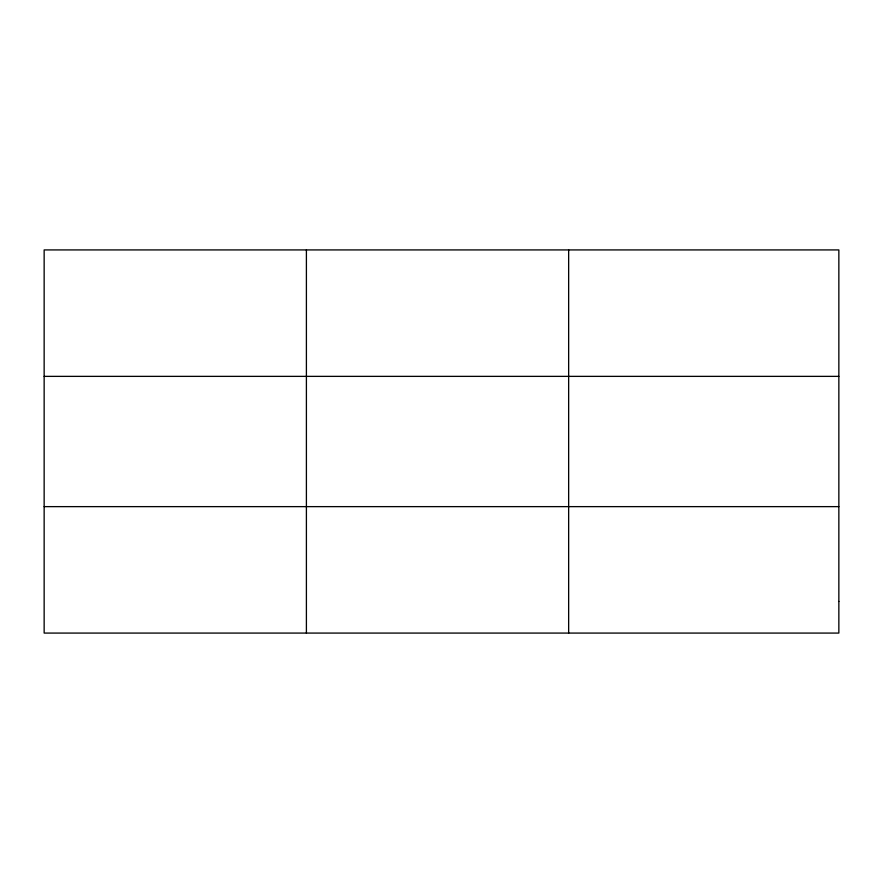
<?xml version="1.0" encoding="UTF-8"?>
<svg xmlns="http://www.w3.org/2000/svg" width="883" height="883" viewBox="0 0 883 883"><rect width="100%" height="100%" fill="white"/><g stroke="black" fill="none" stroke-linecap="round" stroke-linejoin="round"><path stroke-width="1.32" d="M306.401 249.922L306.401 633.078M568.652 249.922L568.652 633.078M44.15 376.368L838.85 376.368M44.15 506.632L838.85 506.632M838.85 601.466L838.85 633.078L44.15 633.078L44.15 249.922L838.85 249.922L838.85 601.466"/></g></svg>
